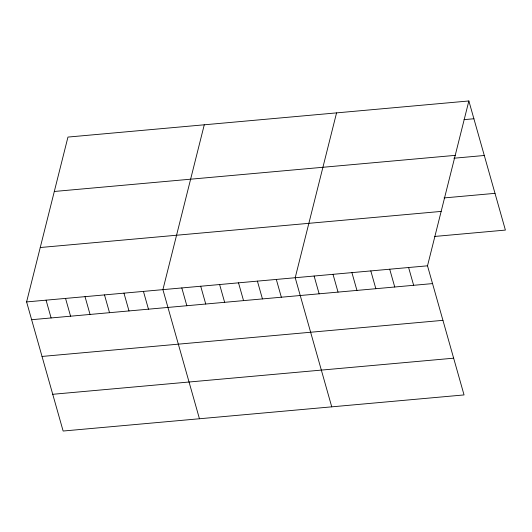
<?xml version="1.0" encoding="UTF-8"?>
<svg xmlns="http://www.w3.org/2000/svg" width="532" height="532" viewBox="0 0 532 532"><rect width="100%" height="100%" fill="white"/><g stroke="black" fill="none" stroke-linecap="round" stroke-linejoin="round"><path stroke-width="0.8" d="M468.865 100.967L427.509 265.814L464.044 394.924L63.135 431.033L26.6 301.917L67.956 137.076L468.865 100.967L505.4 230.083L434.73 236.447M204.268 124.801L162.912 289.641L199.447 418.751M336.563 112.884L295.207 277.724L331.742 406.84M464.037 119.647L473.899 118.756M54.311 191.473L455.219 155.364M453.889 158.23L484.293 155.49M444.054 197.931L495.006 193.342M40.246 247.52L441.154 211.41M26.6 301.917L427.509 265.814M31.634 319.705L432.543 283.596M42.028 356.44L442.937 320.337M52.741 394.292L453.65 358.182M408.609 267.516L413.643 285.298M389.71 269.212L394.744 287.001M370.811 270.914L375.845 288.703M351.911 272.617L356.945 290.406M333.012 274.319L338.039 292.108M314.106 276.022L319.14 293.81M276.308 279.426L281.342 297.215M257.408 281.129L262.442 298.918M238.509 282.831L243.543 300.62M219.61 284.534L224.644 302.322M200.71 286.236L205.744 304.025M181.811 287.938L186.845 305.727M143.434 291.396L148.468 309.185M123.963 293.152L128.997 310.934M104.491 294.901L109.525 312.69M85.02 296.657L90.054 314.445M65.542 298.412L70.576 316.201M46.071 300.168L51.105 317.95"/></g></svg>
